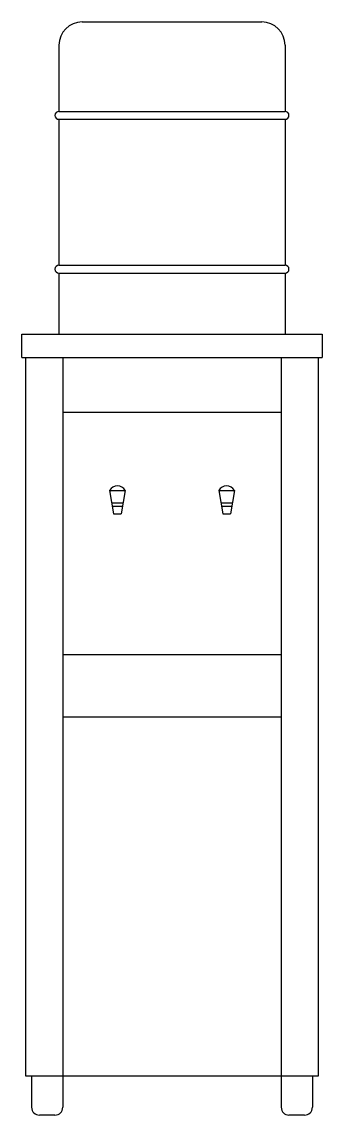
# Model space of a CAD drawing. Header units: millimetres. Extents: x 1420.23 to 1420.62, y 2713.73 to 2715.13.
import ezdxf

# ---------------------------------------------------------------- set-up
doc = ezdxf.new("R2010")
doc.units = ezdxf.units.MM
doc.header["$LTSCALE"] = 10
doc.layers.add('Equipam_diversos', color=1, linetype='Continuous')

msp = doc.modelspace()

# ---------------------------------------------------------------- linework, layer by layer
at = {"layer": 'Equipam_diversos'}
for p, q in [((1420.3115, 2715.1297), (1420.5415, 2715.1297)), ((1420.2815, 2715.0997), (1420.2815, 2715.0149)), ((1420.5715, 2715.0997), (1420.5715, 2715.0149)), ((1420.2815, 2715.0149), (1420.5715, 2715.0149)), ((1420.2815, 2715.0049), (1420.2815, 2714.818)), ((1420.2815, 2715.0049), (1420.5715, 2715.0049)), ((1420.5715, 2715.0049), (1420.5715, 2714.818)), ((1420.2815, 2714.818), (1420.5715, 2714.818)), ((1420.2815, 2714.808), (1420.2815, 2714.7297)), ((1420.2815, 2714.808), (1420.5715, 2714.808)), ((1420.5715, 2714.808), (1420.5715, 2714.7297)), ((1420.234, 2714.6997), (1420.234, 2714.7297)), ((1420.234, 2714.7297), (1420.619, 2714.7297)), ((1420.619, 2714.7297), (1420.619, 2714.6997)), ((1420.234, 2714.6997), (1420.619, 2714.6997)), ((1420.239, 2713.7797), (1420.239, 2714.6997)), ((1420.2865, 2714.6997), (1420.2865, 2713.7397)), ((1420.5665, 2714.6997), (1420.5665, 2713.7397)), ((1420.614, 2714.6997), (1420.614, 2713.7797)), ((1420.2865, 2714.6297), (1420.5665, 2714.6297)), ((1420.3465, 2714.5297), (1420.3515, 2714.4997)), ((1420.3465, 2714.5297), (1420.3665, 2714.5297)), ((1420.3665, 2714.5297), (1420.3615, 2714.4997)), ((1420.4865, 2714.5297), (1420.5065, 2714.5297)), ((1420.4865, 2714.5297), (1420.4915, 2714.4997)), ((1420.5065, 2714.5297), (1420.5015, 2714.4997)), ((1420.3491, 2714.514), (1420.3639, 2714.514)), ((1420.3499, 2714.5097), (1420.3632, 2714.5097)), ((1420.4891, 2714.514), (1420.5039, 2714.514)), ((1420.4899, 2714.5097), (1420.5032, 2714.5097)), ((1420.3515, 2714.4997), (1420.3615, 2714.4997)), ((1420.4915, 2714.4997), (1420.5015, 2714.4997)), ((1420.2865, 2714.3197), (1420.5665, 2714.3197)), ((1420.2865, 2714.2397), (1420.5665, 2714.2397)), ((1420.614, 2713.7797), (1420.239, 2713.7797)), ((1420.2465, 2713.7797), (1420.2465, 2713.7397)), ((1420.6065, 2713.7797), (1420.6065, 2713.7397)), ((1420.2765, 2713.7297), (1420.2565, 2713.7297)), ((1420.5965, 2713.7297), (1420.5765, 2713.7297))]:
    msp.add_line(p, q, dxfattribs=at)
for centre, radius, start, end in [((1420.3115, 2715.0997), 0.03, 90, 180), ((1420.5415, 2715.0997), 0.03, 0, 90), ((1420.2815, 2715.0099), 0.005, 90, 270), ((1420.5715, 2715.0099), 0.005, 270, 90), ((1420.2815, 2714.813), 0.005, 90, 270), ((1420.5715, 2714.813), 0.005, 270, 90), ((1420.3565, 2714.5242), 0.0114, 28.8109, 151.1891), ((1420.4965, 2714.5242), 0.0114, 28.8109, 151.1891), ((1420.2565, 2713.7397), 0.01, 180, 270), ((1420.2765, 2713.7397), 0.01, 270, 0), ((1420.5765, 2713.7397), 0.01, 180, 270), ((1420.5965, 2713.7397), 0.01, 270, 0)]:
    msp.add_arc(centre, radius, start, end, dxfattribs=at)

doc.saveas('drawing.dxf')
